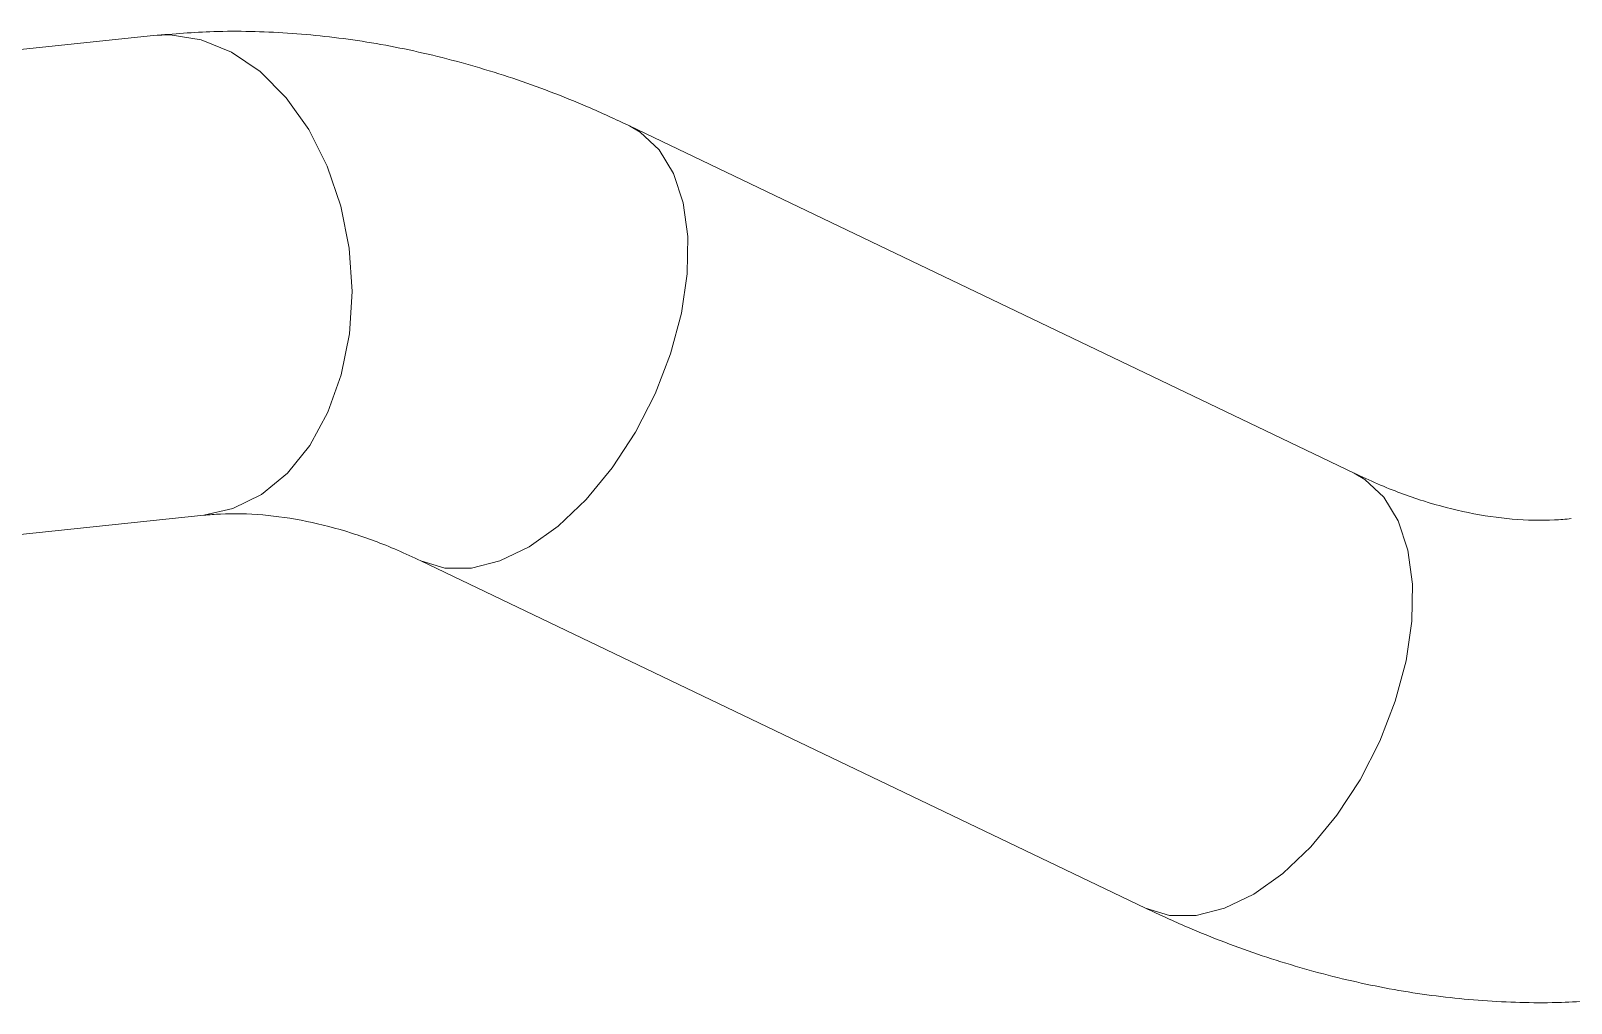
# Model space of a CAD drawing. Header units: millimetres. Extents: x -696 to 165, y -344 to 645.
# Drawn here: x -169.1 to -95.7, y 566.3 to 612.7 of the extents above; entities that cross this region are included whole.
import ezdxf

# ---------------------------------------------------------------- set-up
doc = ezdxf.new("R2010")
doc.units = ezdxf.units.MM

msp = doc.modelspace()

# ---------------------------------------------------------------- linework, layer by layer
at = {"color": 7, "linetype": 'Continuous', "lineweight": 15}
for p, q in [((-163.292, 612.435), (-176.184, 611.082)), ((-106.038, 591.568), (-140.597, 608.133)), ((-173.757, 588.211), (-160.893, 589.56)), ((-150.538, 587.392), (-115.979, 570.828))]:
    msp.add_line(p, q, dxfattribs=at)
at = {"color": 8, "linetype": 'Continuous', "lineweight": 15, "flags": 128}
for points in [[(-154.363, 604.308), (-155.012, 606.215), (-155.889, 607.955), (-156.965, 609.471), (-158.206, 610.715), (-159.572, 611.647), (-161.019, 612.236), (-162.5, 612.464), (-163.292, 612.435)], [(-137.838, 601.073), (-137.809, 602.848), (-138.029, 604.459), (-138.491, 605.855), (-139.18, 606.991), (-140.075, 607.831), (-140.599, 608.134)], [(-160.893, 589.56), (-159.502, 589.879), (-158.141, 590.56), (-156.908, 591.577), (-155.841, 592.896), (-154.975, 594.476), (-154.337, 596.265), (-153.949, 598.207), (-153.823, 600.238), (-153.962, 602.294), (-154.363, 604.308)], [(-150.536, 587.391), (-149.396, 587.048), (-148.126, 587.045), (-146.774, 587.387), (-145.383, 588.062), (-143.997, 589.05), (-142.663, 590.317), (-141.421, 591.823), (-140.313, 593.52), (-139.374, 595.354), (-138.633, 597.265), (-138.116, 599.192), (-137.838, 601.073)], [(-103.279, 584.509), (-103.25, 586.284), (-103.47, 587.895), (-103.932, 589.291), (-104.621, 590.427), (-105.516, 591.266), (-106.038, 591.568)], [(-115.979, 570.828), (-114.838, 570.484), (-113.567, 570.481), (-112.215, 570.823), (-110.824, 571.498), (-109.438, 572.485), (-108.104, 573.752), (-106.862, 575.258), (-105.754, 576.956), (-104.815, 578.789), (-104.074, 580.701), (-103.557, 582.628), (-103.279, 584.509)]]:
    msp.add_lwpolyline(points, dxfattribs=at)
at = {"color": 7, "linetype": 'Continuous', "lineweight": 15}
for points, knots in [([(-140.597, 608.133), (-141.261, 608.441), (-143.094, 609.291), (-146.144, 610.443), (-149.736, 611.491), (-153.329, 612.213), (-156.896, 612.604), (-160.222, 612.685), (-162.337, 612.512), (-163.292, 612.435)], [0, 0, 0, 0, 0.090487, 0.24972, 0.408157, 0.565106, 0.720334, 0.87373, 1, 1, 1, 1]), ([(-95.683, 589.401), (-95.947, 589.378), (-96.837, 589.3), (-98.439, 589.336), (-100.534, 589.635), (-102.691, 590.198), (-104.535, 590.873), (-105.663, 591.395), (-106.038, 591.568)], [0, 0, 0, 0, 0.091708, 0.308385, 0.514828, 0.712306, 0.904296, 1, 1, 1, 1]), ([(-160.893, 589.56), (-160.628, 589.583), (-159.739, 589.66), (-158.136, 589.625), (-156.042, 589.326), (-153.885, 588.762), (-152.04, 588.088), (-150.913, 587.566), (-150.538, 587.392)], [0, 0, 0, 0, 0.091708, 0.308385, 0.514828, 0.712306, 0.904296, 1, 1, 1, 1]), ([(-115.979, 570.828), (-115.315, 570.52), (-113.481, 569.67), (-110.431, 568.518), (-106.84, 567.47), (-103.246, 566.748), (-99.68, 566.357), (-96.353, 566.276), (-94.238, 566.448), (-93.284, 566.526)], [0, 0, 0, 0, 0.090487, 0.24972, 0.408157, 0.565106, 0.720334, 0.87373, 1, 1, 1, 1])]:
    msp.add_open_spline(points, degree=3, knots=knots, dxfattribs=at)

doc.saveas('drawing.dxf')
